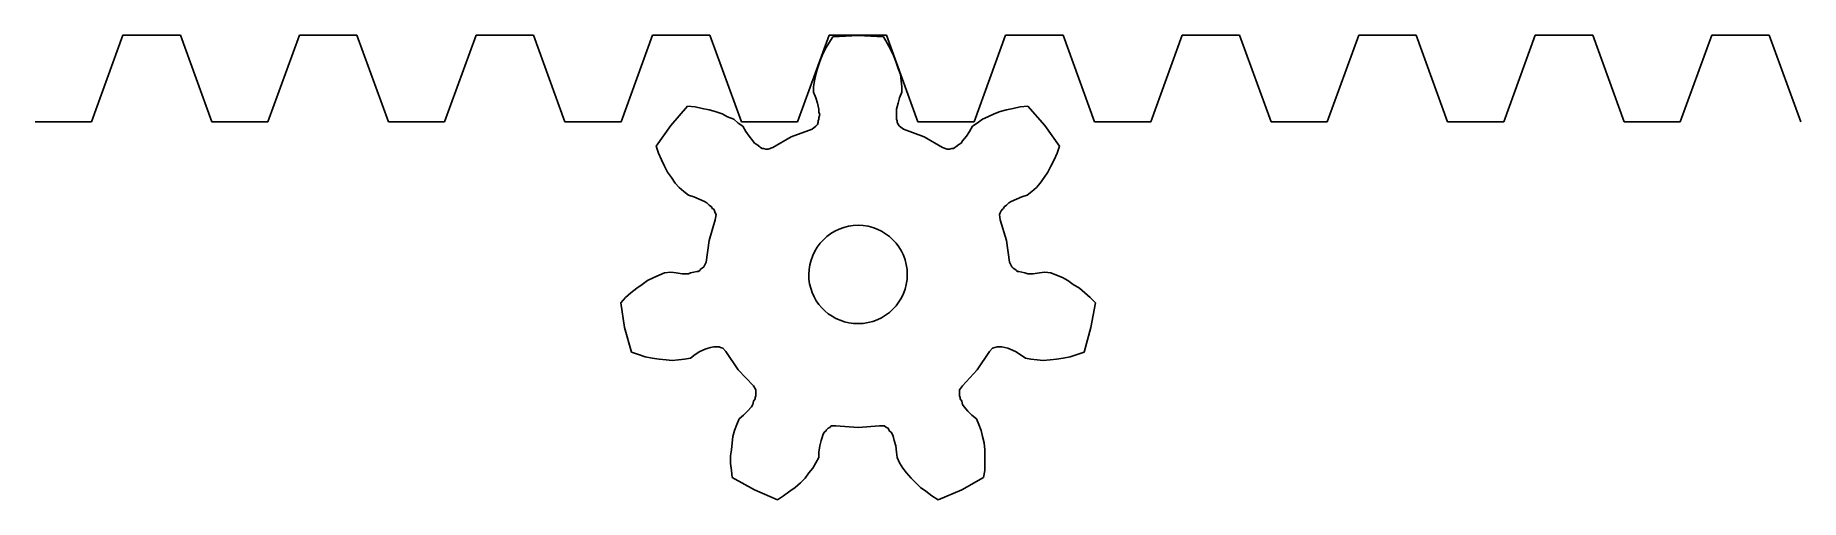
# Model space of a CAD drawing. Extents: x 6.4 to 103, y 7.6 to 33.
import ezdxf

# ---------------------------------------------------------------- set-up
doc = ezdxf.new("R2010")
doc.units = 0
doc.layers.get('0').update_dxf_attribs({"linetype": 'CONTINUOUS'})

msp = doc.modelspace()

# ---------------------------------------------------------------- linework, layer by layer
at = {"color": 7}
for p, q in [((9.431515, 28.247984), (11.154221, 32.980644)), ((11.154221, 32.980644), (14.297417, 32.980644)), ((14.297417, 32.980644), (16.020123, 28.247984)), ((19.092284, 28.247984), (20.814997, 32.980644)), ((20.814997, 32.980644), (23.958191, 32.980644)), ((23.958191, 32.980644), (25.680684, 28.247984)), ((28.753059, 28.247984), (30.475552, 32.980644)), ((30.475552, 32.980644), (33.618964, 32.980644)), ((33.618964, 32.980644), (35.341459, 28.247984)), ((38.413836, 28.247984), (40.136329, 32.980644)), ((40.136329, 32.980644), (43.279737, 32.980644)), ((43.279737, 32.980644), (45.00223, 28.247984)), ((48.074606, 28.247984), (49.797105, 32.980644)), ((49.999527, 32.890261), (49.78931, 32.553921)), ((49.797105, 32.980644), (52.940511, 32.980644)), ((51.386931, 32.974347), (49.999527, 32.890261)), ((52.774334, 32.890261), (51.386931, 32.974347)), ((52.984546, 32.553921), (52.774334, 32.890261)), ((52.940511, 32.980644), (54.663007, 28.247984)), ((57.735383, 28.247984), (59.457876, 32.980644)), ((59.457876, 32.980644), (62.601287, 32.980644)), ((62.601287, 32.980644), (64.32378, 28.247984)), ((67.396156, 28.247984), (69.118652, 32.980644)), ((69.118652, 32.980644), (72.261844, 32.980644)), ((72.261844, 32.980644), (73.984554, 28.247984)), ((77.056716, 28.247984), (78.779423, 32.980644)), ((78.779423, 32.980644), (81.92262, 32.980644)), ((81.92262, 32.980644), (83.645327, 28.247984)), ((86.717489, 28.247984), (88.440196, 32.980644)), ((88.440196, 32.980644), (91.583394, 32.980644)), ((91.583394, 32.980644), (93.306101, 28.247984)), ((96.378263, 28.247984), (98.10097, 32.980644)), ((98.10097, 32.980644), (101.244167, 32.980644)), ((101.244167, 32.980644), (102.966875, 28.247984)), ((49.41093, 31.88124), (49.2848, 31.544899)), ((49.579099, 32.21758), (49.41093, 31.88124)), ((49.78931, 32.553921), (49.579099, 32.21758)), ((53.152715, 32.21758), (52.984546, 32.553921)), ((53.320887, 31.88124), (53.152715, 32.21758)), ((53.447013, 31.544899), (53.320887, 31.88124)), ((49.158673, 31.166517), (49.074589, 30.830176)), ((49.2848, 31.544899), (49.158673, 31.166517)), ((53.573143, 31.166517), (53.447013, 31.544899)), ((53.69927, 30.830176), (53.573143, 31.166517)), ((48.990504, 30.493836), (48.948459, 30.157495)), ((48.948459, 30.157495), (48.948459, 29.863197)), ((49.074589, 30.830176), (48.990504, 30.493836)), ((53.741312, 30.493836), (53.69927, 30.830176)), ((53.783354, 30.157495), (53.741312, 30.493836)), ((53.783354, 29.863197), (53.783354, 30.157495)), ((42.053481, 29.106432), (41.128545, 28.055368)), ((42.473906, 29.064389), (42.053481, 29.106432)), ((42.85229, 28.980304), (42.473906, 29.064389)), ((48.948459, 29.863197), (49.074589, 29.568901)), ((49.074589, 29.568901), (49.158673, 29.274602)), ((49.158673, 29.274602), (49.242758, 28.938262)), ((53.489056, 28.938262), (53.573143, 29.274602)), ((53.573143, 29.274602), (53.657227, 29.568901)), ((53.657227, 29.568901), (53.783354, 29.863197)), ((60.257907, 29.064389), (59.879524, 28.980304)), ((60.678333, 29.106432), (60.257907, 29.064389)), ((61.603268, 28.055368), (60.678333, 29.106432)), ((6.359354, 28.247984), (9.431515, 28.247984)), ((16.020123, 28.247984), (19.092284, 28.247984)), ((25.680684, 28.247984), (28.753059, 28.247984)), ((35.341459, 28.247984), (38.413836, 28.247984)), ((41.128545, 28.055368), (40.329736, 26.920219)), ((43.230673, 28.896219), (42.85229, 28.980304)), ((43.567014, 28.812134), (43.230673, 28.896219)), ((43.945397, 28.686006), (43.567014, 28.812134)), ((44.239693, 28.517836), (43.945397, 28.686006)), ((44.576034, 28.391709), (44.239693, 28.517836)), ((44.828291, 28.181496), (44.576034, 28.391709)), ((45.080544, 28.013326), (44.828291, 28.181496)), ((45.00223, 28.247984), (48.074606, 28.247984)), ((49.158673, 28.097411), (49.074589, 28.013326)), ((49.200715, 28.223538), (49.158673, 28.097411)), ((49.242758, 28.391709), (49.200715, 28.307623)), ((49.200715, 28.307623), (49.200715, 28.223538)), ((49.242758, 28.938262), (49.242758, 28.770092)), ((49.242758, 28.770092), (49.2848, 28.643964)), ((49.2848, 28.643964), (49.242758, 28.475794)), ((49.242758, 28.475794), (49.242758, 28.391709)), ((53.489056, 28.770092), (53.489056, 28.938262)), ((53.489056, 28.643964), (53.489056, 28.770092)), ((53.489056, 28.475794), (53.489056, 28.643964)), ((53.489056, 28.391709), (53.489056, 28.475794)), ((53.531098, 28.307623), (53.489056, 28.391709)), ((53.531098, 28.223538), (53.531098, 28.307623)), ((53.573143, 28.097411), (53.531098, 28.223538)), ((53.657227, 28.013326), (53.573143, 28.097411)), ((54.663007, 28.247984), (57.735383, 28.247984)), ((57.903523, 28.181496), (57.651269, 28.013326)), ((58.197821, 28.391709), (57.903523, 28.181496)), ((58.49212, 28.517836), (58.197821, 28.391709)), ((58.828461, 28.686006), (58.49212, 28.517836)), ((59.164802, 28.812134), (58.828461, 28.686006)), ((59.501143, 28.896219), (59.164802, 28.812134)), ((59.879524, 28.980304), (59.501143, 28.896219)), ((62.402077, 26.920219), (61.603268, 28.055368)), ((64.32378, 28.247984), (67.396156, 28.247984)), ((73.984554, 28.247984), (77.056716, 28.247984)), ((83.645327, 28.247984), (86.717489, 28.247984)), ((93.306101, 28.247984), (96.378263, 28.247984)), ((45.248716, 27.719028), (45.080544, 28.013326)), ((45.416885, 27.466772), (45.248716, 27.719028)), ((45.627099, 27.214517), (45.416885, 27.466772)), ((45.711184, 27.088389), (45.627099, 27.214517)), ((45.837311, 27.004304), (45.711184, 27.088389)), ((47.729227, 27.42473), (46.720204, 26.836134)), ((48.864377, 27.845155), (47.729227, 27.42473)), ((49.074589, 28.013326), (48.864377, 27.845155)), ((53.867439, 27.845155), (53.657227, 28.013326)), ((55.002589, 27.42473), (53.867439, 27.845155)), ((56.011609, 26.836134), (55.002589, 27.42473)), ((57.020632, 27.088389), (56.894502, 27.004304)), ((57.104717, 27.214517), (57.020632, 27.088389)), ((57.314928, 27.466772), (57.104717, 27.214517)), ((57.4831, 27.719028), (57.314928, 27.466772)), ((57.651269, 28.013326), (57.4831, 27.719028)), ((40.329736, 26.920219), (40.455866, 26.541836)), ((40.455866, 26.541836), (40.624035, 26.163453)), ((40.624035, 26.163453), (40.792204, 25.827113)), ((46.005483, 26.878177), (45.837311, 27.004304)), ((46.047525, 26.836134), (46.005483, 26.878177)), ((46.13161, 26.794091), (46.047525, 26.836134)), ((46.215694, 26.794091), (46.13161, 26.794091)), ((46.341824, 26.752049), (46.215694, 26.794091)), ((46.467948, 26.752049), (46.341824, 26.752049)), ((46.720204, 26.836134), (46.467948, 26.752049)), ((56.263865, 26.752049), (56.011609, 26.836134)), ((56.389995, 26.752049), (56.263865, 26.752049)), ((56.516119, 26.794091), (56.389995, 26.752049)), ((56.600206, 26.794091), (56.516119, 26.794091)), ((56.684291, 26.836134), (56.600206, 26.794091)), ((56.726333, 26.878177), (56.684291, 26.836134)), ((56.894502, 27.004304), (56.726333, 26.878177)), ((61.939609, 25.827113), (62.107781, 26.163453)), ((62.107781, 26.163453), (62.27595, 26.541836)), ((62.27595, 26.541836), (62.402077, 26.920219)), ((40.792204, 25.827113), (40.960376, 25.490772)), ((40.960376, 25.490772), (41.170587, 25.196475)), ((41.170587, 25.196475), (41.380799, 24.902176)), ((61.351014, 24.902176), (61.561226, 25.196475)), ((61.561226, 25.196475), (61.77144, 25.490772)), ((61.77144, 25.490772), (61.939609, 25.827113)), ((41.380799, 24.902176), (41.591016, 24.649921)), ((41.591016, 24.649921), (41.843269, 24.439708)), ((41.843269, 24.439708), (42.095523, 24.229495)), ((42.095523, 24.229495), (42.389822, 24.14541)), ((60.341994, 24.14541), (60.636293, 24.229495)), ((60.636293, 24.229495), (60.888547, 24.439708)), ((60.888547, 24.439708), (61.140803, 24.649921)), ((61.140803, 24.649921), (61.351014, 24.902176)), ((42.389822, 24.14541), (42.684121, 24.019283)), ((42.684121, 24.019283), (42.978419, 23.893155)), ((42.978419, 23.893155), (43.104543, 23.80907)), ((43.104543, 23.80907), (43.230673, 23.682942)), ((43.230673, 23.682942), (43.3568, 23.598857)), ((43.3568, 23.598857), (43.398842, 23.514772)), ((43.398842, 23.514772), (43.482929, 23.472729)), ((43.482929, 23.472729), (43.524972, 23.388644)), ((43.524972, 23.388644), (43.567014, 23.262517)), ((43.567014, 23.262517), (43.609056, 23.178432)), ((59.12276, 23.178432), (59.164802, 23.262517)), ((59.164802, 23.262517), (59.206844, 23.388644)), ((59.206844, 23.388644), (59.290929, 23.472729)), ((59.290929, 23.472729), (59.332971, 23.514772)), ((59.332971, 23.514772), (59.375014, 23.598857)), ((59.375014, 23.598857), (59.501143, 23.682942)), ((59.501143, 23.682942), (59.62727, 23.80907)), ((59.62727, 23.80907), (59.753399, 23.893155)), ((59.753399, 23.893155), (60.047696, 24.019283)), ((60.047696, 24.019283), (60.341994, 24.14541)), ((43.567014, 22.884134), (43.230673, 21.748985)), ((43.609056, 23.178432), (43.567014, 22.884134)), ((59.164802, 22.884134), (59.12276, 23.178432)), ((59.501143, 21.748985), (59.164802, 22.884134)), ((43.230673, 21.748985), (43.062501, 20.571793)), ((59.669312, 20.571793), (59.501143, 21.748985)), ((42.936377, 20.319538), (42.85229, 20.235453)), ((43.062501, 20.571793), (42.936377, 20.319538)), ((59.795442, 20.319538), (59.669312, 20.571793)), ((59.879524, 20.235453), (59.795442, 20.319538)), ((39.572972, 19.352559), (39.278674, 19.142346)), ((39.867269, 19.562772), (39.572972, 19.352559)), ((40.203609, 19.730942), (39.867269, 19.562772)), ((40.497908, 19.85707), (40.203609, 19.730942)), ((40.792204, 19.983198), (40.497908, 19.85707)), ((41.128545, 20.02524), (40.792204, 19.983198)), ((41.422841, 19.983198), (41.128545, 20.02524)), ((41.759182, 19.941155), (41.422841, 19.983198)), ((42.095523, 19.941155), (41.759182, 19.941155)), ((42.22165, 19.983198), (42.095523, 19.941155)), ((42.389822, 20.02524), (42.22165, 19.983198)), ((42.557991, 20.067282), (42.389822, 20.02524)), ((42.642078, 20.067282), (42.557991, 20.067282)), ((42.726163, 20.109325), (42.642078, 20.067282)), ((42.768205, 20.19341), (42.726163, 20.109325)), ((42.85229, 20.235453), (42.768205, 20.19341)), ((48.696205, 19.646857), (48.696205, 19.646857)), ((59.963611, 20.19341), (59.879524, 20.235453)), ((60.047696, 20.109325), (59.963611, 20.19341)), ((60.089738, 20.067282), (60.047696, 20.109325)), ((60.173822, 20.067282), (60.089738, 20.067282)), ((60.341994, 20.02524), (60.173822, 20.067282)), ((60.510163, 19.983198), (60.341994, 20.02524)), ((60.678333, 19.941155), (60.510163, 19.983198)), ((60.972631, 19.941155), (60.678333, 19.941155)), ((61.308972, 19.983198), (60.972631, 19.941155)), ((61.603268, 20.02524), (61.308972, 19.983198)), ((61.939609, 19.983198), (61.603268, 20.02524)), ((62.233908, 19.85707), (61.939609, 19.983198)), ((62.570249, 19.730942), (62.233908, 19.85707)), ((62.864548, 19.562772), (62.570249, 19.730942)), ((63.158846, 19.352559), (62.864548, 19.562772)), ((63.495185, 19.142346), (63.158846, 19.352559)), ((38.648034, 18.637836), (38.395778, 18.343538)), ((38.942333, 18.890091), (38.648034, 18.637836)), ((39.278674, 19.142346), (38.942333, 18.890091)), ((63.789483, 18.890091), (63.495185, 19.142346)), ((64.083779, 18.637836), (63.789483, 18.890091)), ((64.378078, 18.343538), (64.083779, 18.637836)), ((38.395778, 18.343538), (38.605992, 16.998176)), ((64.125824, 16.998176), (64.378078, 18.343538)), ((38.605992, 16.998176), (38.984375, 15.652814)), ((63.747441, 15.652814), (64.125824, 16.998176)), ((38.984375, 15.652814), (39.362758, 15.526686)), ((39.362758, 15.526686), (39.741139, 15.400559)), ((42.22165, 15.316474), (42.473906, 15.526686)), ((42.473906, 15.526686), (42.726163, 15.694857)), ((42.726163, 15.694857), (43.020462, 15.820984)), ((43.020462, 15.820984), (43.188631, 15.863027)), ((43.188631, 15.863027), (43.314758, 15.90507)), ((43.314758, 15.90507), (43.482929, 15.947112)), ((43.482929, 15.947112), (43.567014, 15.947112)), ((43.567014, 15.947112), (43.651099, 15.947112)), ((43.651099, 15.947112), (43.777225, 15.947112)), ((43.777225, 15.947112), (43.861313, 15.90507)), ((43.861313, 15.90507), (43.98744, 15.863027)), ((43.98744, 15.863027), (44.155609, 15.694857)), ((44.155609, 15.694857), (44.828291, 14.685835)), ((57.903523, 14.685835), (58.576205, 15.694857)), ((58.576205, 15.694857), (58.744377, 15.863027)), ((58.744377, 15.863027), (58.870503, 15.90507)), ((58.870503, 15.90507), (58.99663, 15.947112)), ((58.99663, 15.947112), (59.080717, 15.947112)), ((59.080717, 15.947112), (59.164802, 15.947112)), ((59.164802, 15.947112), (59.248887, 15.947112)), ((59.248887, 15.947112), (59.417058, 15.90507)), ((59.417058, 15.90507), (59.585225, 15.863027)), ((59.585225, 15.863027), (59.711355, 15.820984)), ((59.711355, 15.820984), (60.005653, 15.694857)), ((60.005653, 15.694857), (60.257907, 15.526686)), ((60.257907, 15.526686), (60.552206, 15.316474)), ((62.990674, 15.400559), (63.369058, 15.526686)), ((63.369058, 15.526686), (63.747441, 15.652814)), ((39.741139, 15.400559), (40.119525, 15.316474)), ((40.119525, 15.316474), (40.497908, 15.274431)), ((40.497908, 15.274431), (40.876289, 15.232389)), ((40.876289, 15.232389), (41.21263, 15.190346)), ((41.21263, 15.190346), (41.548971, 15.232389)), ((41.548971, 15.232389), (41.885312, 15.274431)), ((41.885312, 15.274431), (42.22165, 15.316474)), ((44.828291, 14.685835), (45.669142, 13.802942)), ((57.104717, 13.802942), (57.903523, 14.685835)), ((60.552206, 15.316474), (60.846504, 15.274431)), ((60.846504, 15.274431), (61.182845, 15.232389)), ((61.182845, 15.232389), (61.519184, 15.190346)), ((61.519184, 15.190346), (61.897567, 15.232389)), ((61.897567, 15.232389), (62.233908, 15.274431)), ((62.233908, 15.274431), (62.612291, 15.316474)), ((62.612291, 15.316474), (62.990674, 15.400559)), ((45.669142, 13.802942), (45.795269, 13.592729)), ((45.795269, 13.592729), (45.795269, 13.466601)), ((56.936547, 13.592729), (57.104717, 13.802942)), ((56.936547, 13.466601), (56.936547, 13.592729)), ((45.543015, 12.667792), (45.332801, 12.415537)), ((45.627099, 12.79392), (45.543015, 12.667792)), ((45.669142, 12.962091), (45.627099, 12.79392)), ((45.753226, 13.088218), (45.669142, 12.962091)), ((45.795269, 13.256389), (45.753226, 13.172303)), ((45.753226, 13.172303), (45.753226, 13.088218)), ((45.795269, 13.466601), (45.795269, 13.382516)), ((45.795269, 13.382516), (45.795269, 13.256389)), ((56.936547, 13.382516), (56.936547, 13.466601)), ((56.936547, 13.256389), (56.936547, 13.382516)), ((56.97859, 13.172303), (56.936547, 13.256389)), ((56.97859, 13.088218), (56.97859, 13.172303)), ((57.062674, 12.962091), (56.97859, 13.088218)), ((57.104717, 12.79392), (57.062674, 12.962091)), ((57.188801, 12.667792), (57.104717, 12.79392)), ((57.399015, 12.415537), (57.188801, 12.667792)), ((44.744203, 11.700814), (44.618079, 11.364474)), ((44.870333, 11.995112), (44.744203, 11.700814)), ((45.122587, 12.205325), (44.870333, 11.995112)), ((45.332801, 12.415537), (45.122587, 12.205325)), ((49.831352, 11.532643), (49.91544, 11.61673)), ((49.91544, 11.61673), (50.167693, 11.61673)), ((50.167693, 11.61673), (51.386931, 11.532643)), ((51.386931, 11.532643), (52.56412, 11.61673)), ((52.56412, 11.61673), (52.816376, 11.61673)), ((52.816376, 11.61673), (52.942503, 11.532643)), ((57.609227, 12.205325), (57.399015, 12.415537)), ((57.861483, 11.995112), (57.609227, 12.205325)), ((57.98761, 11.700814), (57.861483, 11.995112)), ((58.11374, 11.364474), (57.98761, 11.700814)), ((44.49195, 10.691792), (44.449907, 10.313408)), ((44.533992, 11.028133), (44.49195, 10.691792)), ((44.618079, 11.364474), (44.533992, 11.028133)), ((49.2848, 10.523622), (49.368887, 10.817921)), ((49.368887, 10.817921), (49.41093, 10.98609)), ((49.41093, 10.98609), (49.452972, 11.112217)), ((49.452972, 11.112217), (49.537056, 11.280389)), ((49.537056, 11.280389), (49.621141, 11.322431)), ((49.621141, 11.322431), (49.663186, 11.406516)), ((49.663186, 11.406516), (49.747268, 11.4906)), ((49.747268, 11.4906), (49.831352, 11.532643)), ((52.942503, 11.532643), (53.02659, 11.4906)), ((53.02659, 11.4906), (53.068633, 11.406516)), ((53.068633, 11.406516), (53.110672, 11.322431)), ((53.110672, 11.322431), (53.194757, 11.280389)), ((53.194757, 11.280389), (53.278844, 11.112217)), ((53.278844, 11.112217), (53.320887, 10.98609)), ((53.320887, 10.98609), (53.362929, 10.817921)), ((53.362929, 10.817921), (53.447013, 10.523622)), ((58.197821, 11.028133), (58.11374, 11.364474)), ((58.281909, 10.691792), (58.197821, 11.028133)), ((58.323951, 10.313408), (58.281909, 10.691792)), ((44.449907, 10.313408), (44.407865, 9.97707)), ((44.407865, 9.97707), (44.407865, 9.556644)), ((49.074589, 9.598687), (49.242758, 9.892985)), ((49.242758, 10.187281), (49.2848, 10.523622)), ((49.242758, 9.892985), (49.242758, 10.187281)), ((53.447013, 10.523622), (53.489056, 10.187281)), ((53.489056, 10.187281), (53.531098, 9.892985)), ((53.531098, 9.892985), (53.657227, 9.598687)), ((58.323951, 9.97707), (58.323951, 10.313408)), ((58.323951, 9.556644), (58.323951, 9.97707)), ((44.407865, 9.556644), (44.449907, 9.178261)), ((44.449907, 9.178261), (44.49195, 8.799878)), ((44.49195, 8.799878), (45.711184, 8.127196)), ((48.233737, 8.505579), (48.485991, 8.757836)), ((48.485991, 8.757836), (48.696205, 9.052132)), ((48.696205, 9.052132), (48.906419, 9.304388)), ((48.906419, 9.304388), (49.074589, 9.598687)), ((53.657227, 9.598687), (53.825397, 9.304388)), ((53.825397, 9.304388), (54.035611, 9.052132)), ((54.035611, 9.052132), (54.287864, 8.757836)), ((54.287864, 8.757836), (54.540118, 8.505579)), ((57.062674, 8.127196), (58.239864, 8.799878)), ((58.239864, 8.799878), (58.323951, 9.178261)), ((58.323951, 9.178261), (58.323951, 9.556644)), ((45.711184, 8.127196), (46.972461, 7.580643)), ((46.972461, 7.580643), (47.308802, 7.790858)), ((47.308802, 7.790858), (47.645143, 8.043111)), ((47.645143, 8.043111), (47.939439, 8.253325)), ((47.939439, 8.253325), (48.233737, 8.505579)), ((54.540118, 8.505579), (54.792375, 8.253325)), ((54.792375, 8.253325), (55.086673, 8.043111)), ((55.086673, 8.043111), (55.423014, 7.790858)), ((55.423014, 7.790858), (55.759355, 7.580643)), ((55.759355, 7.580643), (57.062674, 8.127196))]:
    msp.add_line(p, q, dxfattribs=at)
for points in [[(49.484301, 21.801742), (49.988909, 22.30635), (50.673306, 22.589836), (51.386931, 22.589836)], [(51.386931, 22.589836), (52.872976, 22.589835), (54.077653, 21.385157), (54.077653, 19.899112)], [(48.696205, 19.899112), (48.696205, 20.612737), (48.979692, 21.297133), (49.484301, 21.801742)], [(48.696205, 19.646857), (48.692262, 19.730896), (48.692262, 19.815073), (48.696205, 19.899112)], [(51.386931, 17.208389), (49.994069, 17.202254), (48.826774, 18.260116), (48.696205, 19.646857)], [(54.077653, 19.899112), (54.077653, 18.413067), (52.872976, 17.208389), (51.386931, 17.208389)]]:
    msp.add_open_spline(points, degree=3, dxfattribs=at)

doc.saveas('drawing.dxf')
